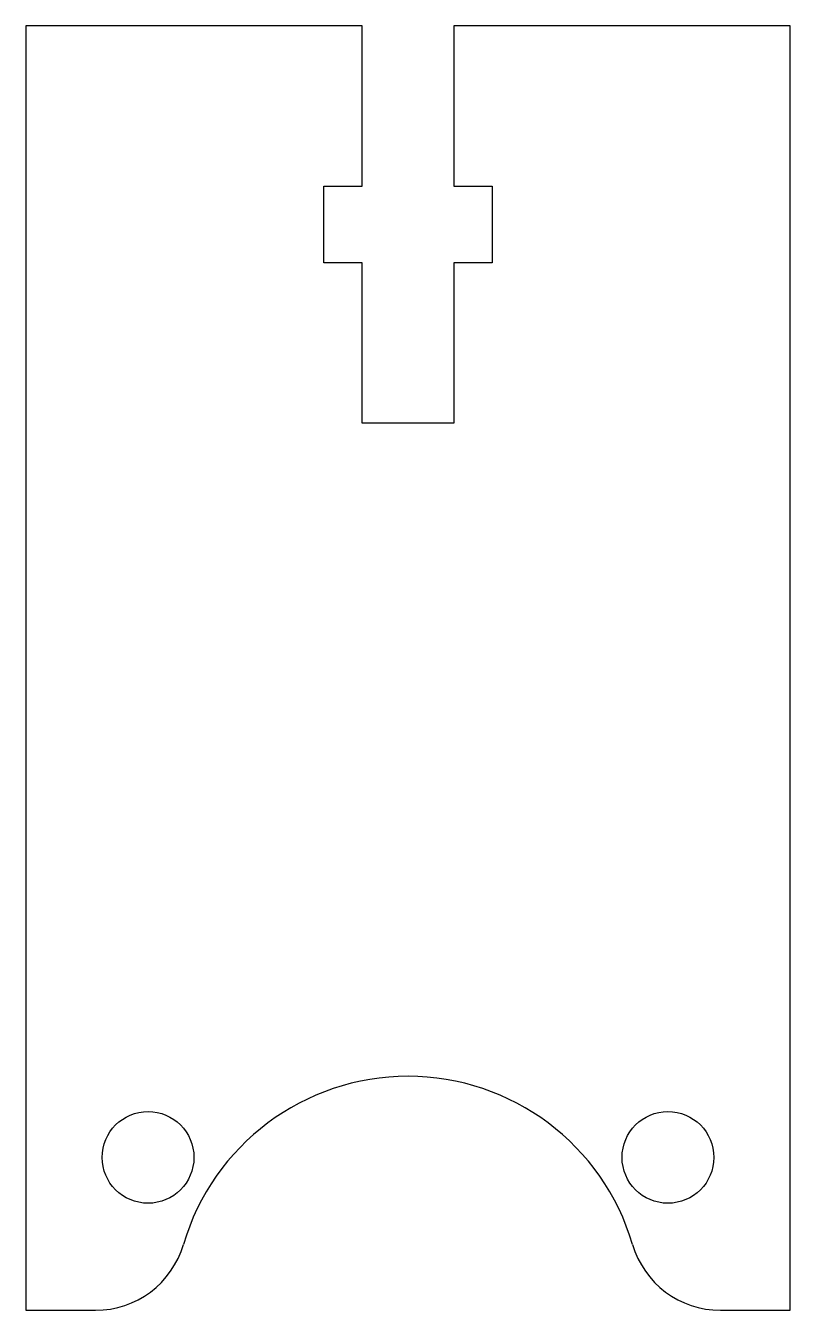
# Model space of a CAD drawing. Header units: millimetres. Extents: x 0 to 25, y 0 to 42.
import ezdxf

# ---------------------------------------------------------------- set-up
doc = ezdxf.new("R2010")
doc.units = ezdxf.units.MM

msp = doc.modelspace()

# ---------------------------------------------------------------- linework, layer by layer
at = {"color": 7, "linetype": 'Continuous', "lineweight": 25}
for p, q in [((11, 42), (0, 42)), ((0, 42), (0, 0)), ((11, 36.75), (11, 42)), ((14, 42), (14, 36.75)), ((25, 42), (14, 42)), ((25, 0), (25, 42)), ((9.75, 36.75), (11, 36.75)), ((9.75, 34.25), (9.75, 36.75)), ((14, 36.75), (15.25, 36.75)), ((15.25, 36.75), (15.25, 34.25)), ((11, 34.25), (9.75, 34.25)), ((11, 29), (11, 34.25)), ((14, 34.25), (14, 29)), ((15.25, 34.25), (14, 34.25)), ((14, 29), (11, 29)), ((0, 0), (2.281, 0)), ((22.719, 0), (25, 0))]:
    msp.add_line(p, q, dxfattribs=at)
for centre in [(4, 5), (21, 5)]:
    msp.add_circle(centre, 1.5, dxfattribs=at)
for centre, radius, start, end in [((12.5, 0), 7.65, 16.3611, 163.6389), ((2.281, 3), 3, 270, 343.6389), ((22.719, 3), 3, 196.3611, 270)]:
    msp.add_arc(centre, radius, start, end, dxfattribs=at)

doc.saveas('drawing.dxf')
